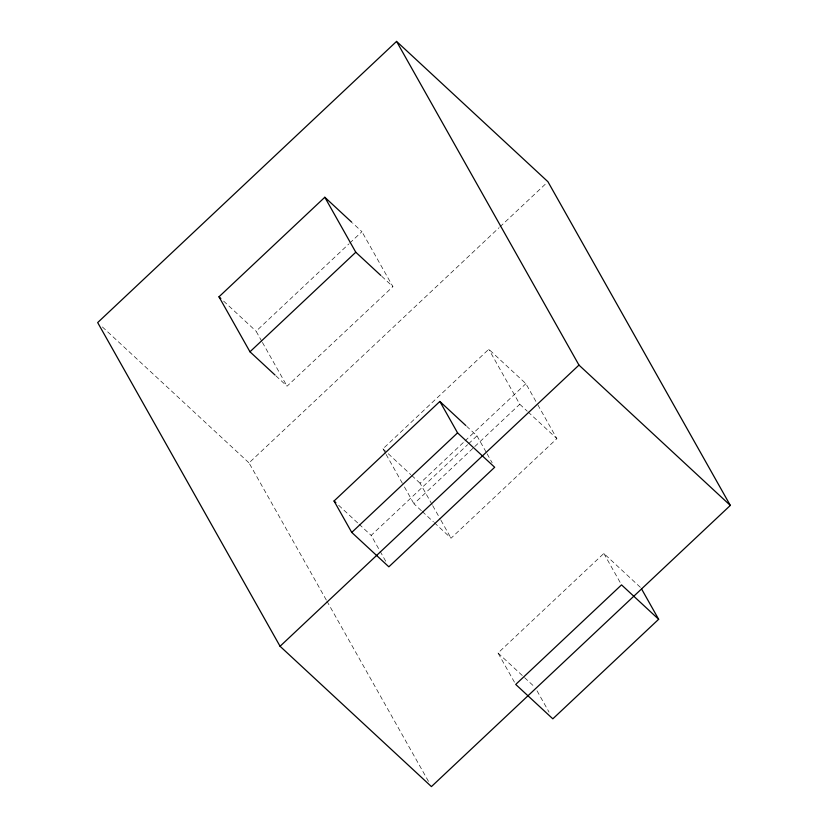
<?xml version="1.0" encoding="UTF-8"?>
<svg xmlns="http://www.w3.org/2000/svg" width="828" height="828" viewBox="0 0 828 828"><rect width="100%" height="100%" fill="white"/><g stroke="black" fill="none" stroke-linecap="round" stroke-linejoin="round"><path stroke-width="0.62" stroke-dasharray="4.14 3.1" d="M261.783 341.312L256.09 331.21L348.805 243.991M349.747 243.111L361.919 231.664L352.645 223.063M275.941 375.871L287.068 386.19L392.896 286.633L361.919 231.664M326.304 600.021L249.031 462.904L499.056 227.7M499.998 226.82L546.056 183.485M385.486 453.309L382.96 448.817L488.789 349.271L525.894 383.674L537.269 403.867M432.081 504.542L420.065 483.221L464.084 441.821M465.025 440.931L525.894 383.674M385.693 561.208L371.151 535.405L467.613 444.667M468.544 443.787L476.98 435.859L466.775 426.399M421.359 510.679L413.938 503.797L473.875 447.41M474.806 446.53L519.767 404.25L488.789 349.271M434.348 522.716L451.043 538.2L556.871 438.643L537.9 404.985M514.457 682.189L498.021 653.013L603.84 553.466L640.955 587.87M381.76 276.314L392.896 286.633M519.767 404.25L527.188 411.123M528.109 411.982L556.871 438.643M223.622 301.113L256.09 331.21M382.96 448.817L410.791 474.62M411.723 475.479L420.065 483.221M422.29 511.538L433.417 521.857M338.683 505.308L358.162 523.368M359.093 524.227L371.151 535.405M498.021 653.013L535.126 687.416M102.403 326.967L249.031 462.904M603.84 553.466L620.907 583.761M476.98 435.859L486.46 452.688M487.092 453.806L492.153 462.78M432.713 505.66L440.299 519.125M440.931 520.243L451.043 538.2M537.02 690.78L549.036 712.101M386.117 454.427L403.826 485.85M404.457 486.967L413.938 503.797M262.414 342.43L287.068 386.19M326.936 601.149L428.894 782.108"/><path stroke-width="1.24" d="M396.571 41.4L97.673 322.578L280.061 646.275L431.429 786.6L730.327 505.422L547.939 181.725L396.571 41.4L578.969 365.096L730.327 505.422M275.01 375.012L249.963 351.786L218.985 296.807L324.814 197.261L351.714 222.204M249.963 351.786L355.792 252.24L324.814 197.261M439.865 401.456L457.563 432.868L494.678 467.271L388.849 566.818L351.745 532.425L334.046 501.002L439.865 401.456L465.843 425.54M351.745 532.425L457.563 432.868M280.061 646.275L578.969 365.096M658.653 619.282L552.825 718.828L515.72 684.435L621.538 584.879L658.653 619.282L641.586 588.987M355.792 252.24L380.839 275.455M218.985 296.807L220.838 298.535M334.046 501.002L335.899 502.72"/></g></svg>
